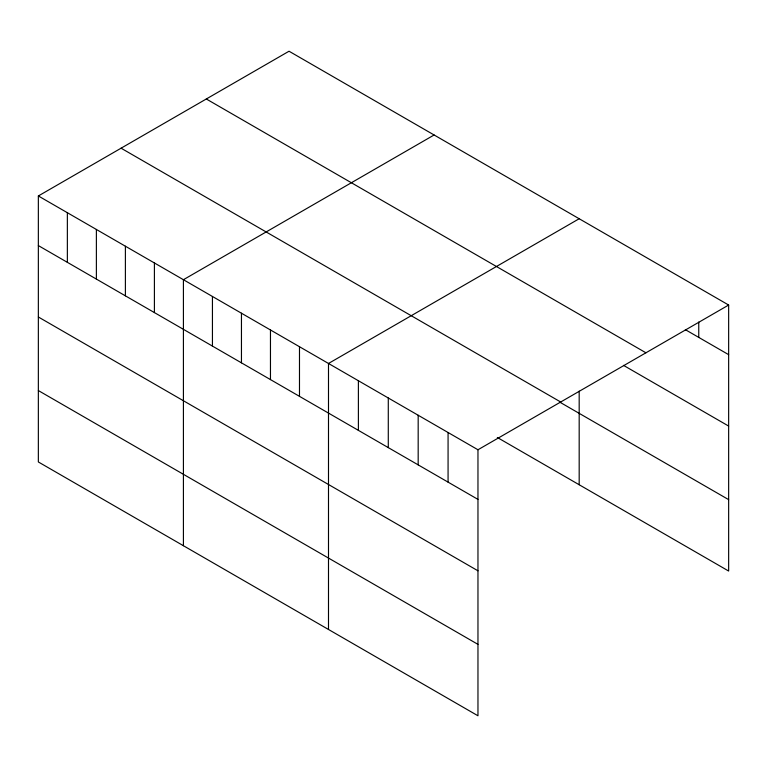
<?xml version="1.0" encoding="UTF-8"?>
<svg xmlns="http://www.w3.org/2000/svg" width="767" height="767" viewBox="0 0 767 767"><rect width="100%" height="100%" fill="white"/><g stroke="black" fill="none" stroke-linecap="round" stroke-linejoin="round"><path stroke-width="1.15" d="M38.35 195.959L477.966 449.769L477.966 715.774L38.35 461.964L38.35 195.959L289.034 51.226L728.65 305.036L728.65 571.041L497.323 437.487M434.112 134.982L183.418 279.715L183.418 545.721M579.181 218.739L328.497 363.472L328.497 629.477M477.966 449.769L728.65 305.036M685.353 329.666L728.65 354.661M206.313 98.991L645.919 352.791M623.504 365.36L728.65 426.068M121.081 148.194L560.687 402.004M559.488 401.975L728.65 499.633M38.35 245.584L477.966 499.394M38.35 316.992L477.966 570.801M38.35 390.556L477.966 644.366M698.756 322.044L698.756 337.403M579.181 391.151L579.181 484.744M448.072 432.511L448.072 482.136M418.178 415.244L418.178 464.879M388.284 397.987L388.284 447.612M358.39 380.729L358.39 430.354M299.485 346.722L299.485 396.347M270.463 329.973L270.463 379.598M241.452 313.214L241.452 362.839M212.44 296.465L212.44 346.09M154.407 262.966L154.407 312.591M125.395 246.207L125.395 295.841M96.383 229.458L96.383 279.083M67.362 212.708L67.362 262.333"/></g></svg>
